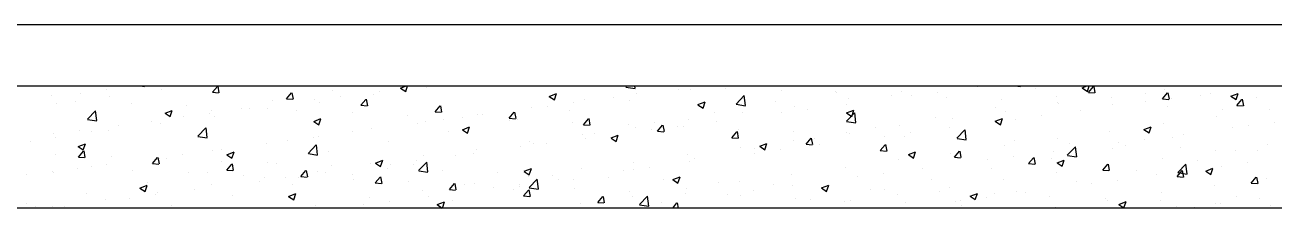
# Model space of a CAD drawing. Header units: millimetres. Extents: x 400382 to 401267, y 4543945 to 4544126.
# Drawn here: x 400757.858 to 400760.928, y 4543957.219 to 4543957.669 of the extents above; entities that cross this region are included whole.
import ezdxf

# ---------------------------------------------------------------- set-up
doc = ezdxf.new("R2010")
doc.units = ezdxf.units.MM
doc.layers.add('görünüş prota', color=4, linetype='Continuous')
doc.layers.add('kesit tarama prota', color=252, linetype='Continuous')

msp = doc.modelspace()

# ---------------------------------------------------------------- linework, layer by layer
at = {"layer": 'görünüş prota'}
for p, q in [((400789.12779, 4543957.66944), (400713.76012, 4543957.66944)), ((400713.76012, 4543957.51944), (400789.12779, 4543957.51944)), ((400789.12779, 4543957.21944), (400713.76012, 4543957.21944))]:
    msp.add_line(p, q, dxfattribs=at)
at = {"layer": 'kesit tarama prota', "color": 253, "linetype": 'Continuous'}
for p, q in [((400757.92374, 4543957.4966), (400757.92374, 4543957.4966)), ((400757.99542, 4543957.50162), (400757.99542, 4543957.50162)), ((400758.059, 4543957.50999), (400758.059, 4543957.50999)), ((400758.14133, 4543957.51944), (400758.15167, 4543957.51853)), ((400758.15327, 4543957.51883), (400758.15316, 4543957.51944)), ((400758.19403, 4543957.51091), (400758.19403, 4543957.51091)), ((400758.31867, 4543957.50391), (400758.33092, 4543957.5185)), ((400758.31867, 4543957.50392), (400758.33385, 4543957.50259)), ((400758.33545, 4543957.50289), (400758.33252, 4543957.51881)), ((400758.50086, 4543957.48797), (400758.5131, 4543957.50256)), ((400758.51764, 4543957.48695), (400758.5147, 4543957.50287)), ((400758.61327, 4543957.50941), (400758.61327, 4543957.50941)), ((400758.7135, 4543957.49859), (400758.7135, 4543957.49859)), ((400758.72878, 4543957.50678), (400758.72878, 4543957.50678)), ((400758.78071, 4543957.51418), (400758.79334, 4543957.50565)), ((400758.78074, 4543957.51424), (400758.79427, 4543957.51944)), ((400758.79338, 4543957.50564), (400758.79801, 4543957.51944)), ((400758.84391, 4543957.51647), (400758.84391, 4543957.51647)), ((400759.14577, 4543957.4939), (400759.16355, 4543957.50072)), ((400759.15841, 4543957.4853), (400759.16356, 4543957.50064)), ((400759.3334, 4543957.5172), (400759.33554, 4543957.51944)), ((400759.33368, 4543957.5166), (400759.35627, 4543957.5131)), ((400759.35637, 4543957.51374), (400759.35571, 4543957.51944)), ((400759.35975, 4543957.50137), (400759.35975, 4543957.50137)), ((400759.44358, 4543957.51942), (400759.44358, 4543957.51942)), ((400759.46277, 4543957.51203), (400759.46277, 4543957.51203)), ((400759.49155, 4543957.51042), (400759.49155, 4543957.51042)), ((400759.57917, 4543957.51369), (400759.57917, 4543957.51369)), ((400759.60448, 4543957.47516), (400759.62426, 4543957.49578)), ((400759.62745, 4543957.4717), (400759.62464, 4543957.49582)), ((400759.71476, 4543957.50797), (400759.71476, 4543957.50797)), ((400759.84868, 4543957.5055), (400759.84868, 4543957.5055)), ((400759.85035, 4543957.50224), (400759.85035, 4543957.50224)), ((400759.98594, 4543957.49651), (400759.98594, 4543957.49651)), ((400760.00964, 4543957.50693), (400760.00964, 4543957.50693)), ((400760.03634, 4543957.49616), (400760.03634, 4543957.49616)), ((400760.09993, 4543957.50453), (400760.09993, 4543957.50453)), ((400760.19613, 4543957.51719), (400760.19613, 4543957.51719)), ((400760.20357, 4543957.51917), (400760.20357, 4543957.51917)), ((400760.28987, 4543957.51944), (400760.30264, 4543957.51832)), ((400760.30423, 4543957.51861), (400760.30408, 4543957.51944)), ((400760.33916, 4543957.51344), (400760.33916, 4543957.51344)), ((400760.45425, 4543957.51473), (400760.46688, 4543957.50621)), ((400760.45428, 4543957.51479), (400760.46637, 4543957.51944)), ((400760.46692, 4543957.50619), (400760.47136, 4543957.51944)), ((400760.46964, 4543957.5037), (400760.48189, 4543957.51829)), ((400760.46965, 4543957.50371), (400760.48483, 4543957.50238)), ((400760.47475, 4543957.50771), (400760.47475, 4543957.50771)), ((400760.48642, 4543957.50267), (400760.48348, 4543957.51859)), ((400760.5382, 4543957.51832), (400760.5382, 4543957.51832)), ((400760.61034, 4543957.50198), (400760.61034, 4543957.50198)), ((400760.65183, 4543957.48776), (400760.66407, 4543957.50235)), ((400760.6574, 4543957.51087), (400760.6574, 4543957.51087)), ((400760.6686, 4543957.48673), (400760.66567, 4543957.50266)), ((400760.74593, 4543957.49625), (400760.74593, 4543957.49625)), ((400760.7697, 4543957.50132), (400760.7697, 4543957.50132)), ((400760.81931, 4543957.49445), (400760.83709, 4543957.50128)), ((400760.83195, 4543957.48585), (400760.8371, 4543957.5012)), ((400757.93532, 4543957.47677), (400757.93532, 4543957.47677)), ((400757.98358, 4543957.48172), (400757.98358, 4543957.48172)), ((400758.06573, 4543957.49465), (400758.06573, 4543957.49465)), ((400758.11917, 4543957.47599), (400758.11917, 4543957.47599)), ((400758.25476, 4543957.47026), (400758.25476, 4543957.47026)), ((400758.46514, 4543957.48399), (400758.46514, 4543957.48399)), ((400758.50086, 4543957.48798), (400758.51604, 4543957.48665)), ((400758.56899, 4543957.48574), (400758.56899, 4543957.48574)), ((400758.58157, 4543957.47955), (400758.58157, 4543957.47955)), ((400758.63258, 4543957.49412), (400758.63258, 4543957.49412)), ((400758.68304, 4543957.47203), (400758.69529, 4543957.48662)), ((400758.68304, 4543957.47204), (400758.69822, 4543957.47071)), ((400758.69982, 4543957.47101), (400758.69688, 4543957.48693)), ((400758.86523, 4543957.45609), (400758.87747, 4543957.47068)), ((400758.882, 4543957.45507), (400758.87907, 4543957.47099)), ((400759.10104, 4543957.46722), (400759.10104, 4543957.46722)), ((400759.14257, 4543957.46987), (400759.14257, 4543957.46987)), ((400759.14574, 4543957.49383), (400759.15837, 4543957.48531)), ((400759.20615, 4543957.47825), (400759.20615, 4543957.47825)), ((400759.23146, 4543957.48511), (400759.23146, 4543957.48511)), ((400759.30235, 4543957.49091), (400759.30235, 4543957.49091)), ((400759.34343, 4543957.48499), (400759.34343, 4543957.48499)), ((400759.51077, 4543957.47349), (400759.5234, 4543957.46497)), ((400759.5108, 4543957.47355), (400759.52858, 4543957.48038)), ((400759.52344, 4543957.46495), (400759.52859, 4543957.4803)), ((400759.60476, 4543957.47456), (400759.62735, 4543957.47105)), ((400759.70055, 4543957.48008), (400759.70055, 4543957.48008)), ((400759.7473, 4543957.47), (400759.7473, 4543957.47)), ((400759.87593, 4543957.47504), (400759.87593, 4543957.47504)), ((400759.87922, 4543957.48905), (400759.87922, 4543957.48905)), ((400760.12153, 4543957.49078), (400760.12153, 4543957.49078)), ((400760.24194, 4543957.46747), (400760.24194, 4543957.46747)), ((400760.25712, 4543957.48505), (400760.25712, 4543957.48505)), ((400760.39007, 4543957.49289), (400760.39007, 4543957.49289)), ((400760.39271, 4543957.47932), (400760.39271, 4543957.47932)), ((400760.39718, 4543957.47557), (400760.39718, 4543957.47557)), ((400760.52548, 4543957.49183), (400760.52548, 4543957.49183)), ((400760.5283, 4543957.47359), (400760.5283, 4543957.47359)), ((400760.60992, 4543957.48029), (400760.60992, 4543957.48029)), ((400760.65183, 4543957.48777), (400760.66701, 4543957.48644)), ((400760.66389, 4543957.46786), (400760.66389, 4543957.46786)), ((400760.67351, 4543957.48866), (400760.67351, 4543957.48866)), ((400760.81928, 4543957.49439), (400760.83191, 4543957.48586)), ((400760.83401, 4543957.47182), (400760.84626, 4543957.48641)), ((400760.83401, 4543957.47183), (400760.8492, 4543957.4705)), ((400760.85079, 4543957.47079), (400760.84785, 4543957.48672)), ((400760.88152, 4543957.49053), (400760.88152, 4543957.49053)), ((400758.01168, 4543957.43794), (400758.03146, 4543957.45856)), ((400758.01196, 4543957.43734), (400758.03455, 4543957.43384)), ((400758.03465, 4543957.43448), (400758.03185, 4543957.45861)), ((400758.20226, 4543957.45259), (400758.21489, 4543957.44407)), ((400758.20229, 4543957.45266), (400758.22007, 4543957.45949)), ((400758.21493, 4543957.44406), (400758.22008, 4543957.45941)), ((400758.24879, 4543957.44359), (400758.24879, 4543957.44359)), ((400758.31238, 4543957.45196), (400758.31238, 4543957.45196)), ((400758.31701, 4543957.45856), (400758.31701, 4543957.45856)), ((400758.32286, 4543957.4454), (400758.32286, 4543957.4454)), ((400758.39035, 4543957.46453), (400758.39035, 4543957.46453)), ((400758.40858, 4543957.46463), (400758.40858, 4543957.46463)), ((400758.45328, 4543957.46329), (400758.45328, 4543957.46329)), ((400758.52595, 4543957.4588), (400758.52595, 4543957.4588)), ((400758.56732, 4543957.43232), (400758.5851, 4543957.43914)), ((400758.57996, 4543957.42372), (400758.58511, 4543957.43906)), ((400758.66154, 4543957.45307), (400758.66154, 4543957.45307)), ((400758.79713, 4543957.44735), (400758.79713, 4543957.44735)), ((400758.86523, 4543957.4561), (400758.88041, 4543957.45477)), ((400758.88596, 4543957.43609), (400758.88596, 4543957.43609)), ((400758.93272, 4543957.44162), (400758.93272, 4543957.44162)), ((400758.96912, 4543957.44818), (400758.96912, 4543957.44818)), ((400758.98215, 4543957.44876), (400758.98215, 4543957.44876)), ((400759.04717, 4543957.43414), (400759.04717, 4543957.43414)), ((400759.04741, 4543957.44015), (400759.05966, 4543957.45475)), ((400759.04741, 4543957.44016), (400759.06259, 4543957.43883)), ((400759.06419, 4543957.43913), (400759.06125, 4543957.45505)), ((400759.06831, 4543957.43589), (400759.06831, 4543957.43589)), ((400759.1953, 4543957.45957), (400759.1953, 4543957.45957)), ((400759.22959, 4543957.42421), (400759.24184, 4543957.43881)), ((400759.24637, 4543957.42319), (400759.24344, 4543957.43911)), ((400759.48859, 4543957.43586), (400759.48859, 4543957.43586)), ((400759.55242, 4543957.45465), (400759.55242, 4543957.45465)), ((400759.619, 4543957.45374), (400759.619, 4543957.45374)), ((400759.71614, 4543957.454), (400759.71614, 4543957.454)), ((400759.77973, 4543957.46237), (400759.77973, 4543957.46237)), ((400759.87556, 4543957.43312), (400759.89534, 4543957.45373)), ((400759.8758, 4543957.45315), (400759.88843, 4543957.44463)), ((400759.87583, 4543957.45321), (400759.89361, 4543957.46004)), ((400759.88847, 4543957.44461), (400759.89362, 4543957.45996)), ((400759.89853, 4543957.42966), (400759.89572, 4543957.45378)), ((400760.09381, 4543957.44204), (400760.09381, 4543957.44204)), ((400760.13485, 4543957.43864), (400760.13485, 4543957.43864)), ((400760.24086, 4543957.43287), (400760.25864, 4543957.4397)), ((400760.2535, 4543957.42427), (400760.25865, 4543957.43962)), ((400760.26677, 4543957.45768), (400760.26677, 4543957.45768)), ((400760.28972, 4543957.43813), (400760.28972, 4543957.43813)), ((400760.35331, 4543957.4465), (400760.35331, 4543957.4465)), ((400760.4495, 4543957.45917), (400760.4495, 4543957.45917)), ((400760.78473, 4543957.4442), (400760.78473, 4543957.4442)), ((400760.79948, 4543957.46214), (400760.79948, 4543957.46214)), ((400760.91303, 4543957.46046), (400760.91303, 4543957.46046)), ((400757.99218, 4543957.40981), (400757.99218, 4543957.40981)), ((400758.02075, 4543957.40771), (400758.02075, 4543957.40771)), ((400758.06264, 4543957.4101), (400758.06264, 4543957.4101)), ((400758.08838, 4543957.42247), (400758.08838, 4543957.42247)), ((400758.16888, 4543957.43313), (400758.16888, 4543957.43313)), ((400758.19094, 4543957.42636), (400758.19094, 4543957.42636)), ((400758.28276, 4543957.3959), (400758.30254, 4543957.41652)), ((400758.30573, 4543957.39244), (400758.30293, 4543957.41656)), ((400758.56729, 4543957.43225), (400758.57992, 4543957.42373)), ((400758.66196, 4543957.4066), (400758.66196, 4543957.4066)), ((400758.71041, 4543957.41404), (400758.71041, 4543957.41404)), ((400758.82237, 4543957.42772), (400758.82237, 4543957.42772)), ((400758.84082, 4543957.43192), (400758.84082, 4543957.43192)), ((400758.89904, 4543957.40871), (400758.89904, 4543957.40871)), ((400758.93232, 4543957.41191), (400758.94496, 4543957.40339)), ((400758.93235, 4543957.41197), (400758.95013, 4543957.4188)), ((400758.94499, 4543957.40337), (400758.95014, 4543957.41872)), ((400759.2039, 4543957.43016), (400759.2039, 4543957.43016)), ((400759.2296, 4543957.42422), (400759.24478, 4543957.4229)), ((400759.25616, 4543957.4038), (400759.25616, 4543957.4038)), ((400759.33949, 4543957.42443), (400759.33949, 4543957.42443)), ((400759.35667, 4543957.41681), (400759.35667, 4543957.41681)), ((400759.39595, 4543957.41185), (400759.39595, 4543957.41185)), ((400759.40429, 4543957.42922), (400759.40429, 4543957.42922)), ((400759.41178, 4543957.40827), (400759.42402, 4543957.42287)), ((400759.41178, 4543957.40829), (400759.42696, 4543957.40696)), ((400759.42856, 4543957.40725), (400759.42562, 4543957.42317)), ((400759.45953, 4543957.42022), (400759.45953, 4543957.42022)), ((400759.47508, 4543957.4187), (400759.47508, 4543957.4187)), ((400759.55573, 4543957.43288), (400759.55573, 4543957.43288)), ((400759.59396, 4543957.39234), (400759.60621, 4543957.40693)), ((400759.61074, 4543957.39131), (400759.6078, 4543957.40723)), ((400759.61067, 4543957.41297), (400759.61067, 4543957.41297)), ((400759.74626, 4543957.40724), (400759.74626, 4543957.40724)), ((400759.87584, 4543957.43251), (400759.89843, 4543957.42901)), ((400759.87614, 4543957.40449), (400759.87614, 4543957.40449)), ((400759.94568, 4543957.41661), (400759.94568, 4543957.41661)), ((400760.00655, 4543957.42238), (400760.00655, 4543957.42238)), ((400760.03311, 4543957.40435), (400760.03311, 4543957.40435)), ((400760.12931, 4543957.41701), (400760.12931, 4543957.41701)), ((400760.14664, 4543957.39107), (400760.16642, 4543957.41169)), ((400760.16961, 4543957.38761), (400760.1668, 4543957.41174)), ((400760.24083, 4543957.43281), (400760.25346, 4543957.42428)), ((400760.52239, 4543957.40727), (400760.52239, 4543957.40727)), ((400760.60586, 4543957.41246), (400760.6185, 4543957.40394)), ((400760.60589, 4543957.41253), (400760.62367, 4543957.41935)), ((400760.61853, 4543957.40393), (400760.62368, 4543957.41927)), ((400760.65432, 4543957.42632), (400760.65432, 4543957.42632)), ((400760.82397, 4543957.41762), (400760.82397, 4543957.41762)), ((400760.8633, 4543957.42226), (400760.8633, 4543957.42226)), ((400760.92688, 4543957.43063), (400760.92688, 4543957.43063)), ((400757.87262, 4543957.38228), (400757.87262, 4543957.38228)), ((400757.9286, 4543957.40144), (400757.9286, 4543957.40144)), ((400757.93223, 4543957.39221), (400757.93223, 4543957.39221)), ((400757.98887, 4543957.37074), (400758.00666, 4543957.37756)), ((400758.00152, 4543957.36213), (400758.00667, 4543957.37748)), ((400758.28304, 4543957.3953), (400758.30563, 4543957.3918)), ((400758.45019, 4543957.37873), (400758.45019, 4543957.37873)), ((400758.50217, 4543957.38556), (400758.50217, 4543957.38556)), ((400758.55384, 4543957.35386), (400758.57362, 4543957.37448)), ((400758.56576, 4543957.39394), (400758.56576, 4543957.39394)), ((400758.57681, 4543957.3504), (400758.574, 4543957.37452)), ((400758.57849, 4543957.39499), (400758.57849, 4543957.39499)), ((400758.75091, 4543957.38329), (400758.75091, 4543957.38329)), ((400759.09796, 4543957.38267), (400759.09796, 4543957.38267)), ((400759.10803, 4543957.37837), (400759.10803, 4543957.37837)), ((400759.13933, 4543957.37806), (400759.13933, 4543957.37806)), ((400759.22837, 4543957.40055), (400759.22837, 4543957.40055)), ((400759.23553, 4543957.39073), (400759.23553, 4543957.39073)), ((400759.29735, 4543957.39157), (400759.30999, 4543957.38305)), ((400759.29738, 4543957.39163), (400759.31517, 4543957.39846)), ((400759.31003, 4543957.38303), (400759.31518, 4543957.39838)), ((400759.59397, 4543957.39235), (400759.60915, 4543957.39102)), ((400759.66241, 4543957.37129), (400759.6802, 4543957.37812)), ((400759.67506, 4543957.36269), (400759.68021, 4543957.37804)), ((400759.74421, 4543957.38545), (400759.74421, 4543957.38545)), ((400759.77615, 4543957.3764), (400759.78839, 4543957.39099)), ((400759.77615, 4543957.37641), (400759.79133, 4543957.37508)), ((400759.79293, 4543957.37537), (400759.78999, 4543957.39129)), ((400759.79755, 4543957.39119), (400759.79755, 4543957.39119)), ((400759.80911, 4543957.37486), (400759.80911, 4543957.37486)), ((400759.88185, 4543957.40152), (400759.88185, 4543957.40152)), ((400759.95833, 4543957.36046), (400759.97058, 4543957.37505)), ((400759.96952, 4543957.39598), (400759.96952, 4543957.39598)), ((400759.97511, 4543957.35943), (400759.97217, 4543957.37535)), ((400760.01744, 4543957.39579), (400760.01744, 4543957.39579)), ((400760.14692, 4543957.39047), (400760.16951, 4543957.38697)), ((400760.15303, 4543957.39006), (400760.15303, 4543957.39006)), ((400760.26368, 4543957.37313), (400760.26368, 4543957.37313)), ((400760.28862, 4543957.38433), (400760.28862, 4543957.38433)), ((400760.39409, 4543957.39101), (400760.39409, 4543957.39101)), ((400760.42421, 4543957.3786), (400760.42421, 4543957.3786)), ((400760.5431, 4543957.38011), (400760.5431, 4543957.38011)), ((400760.5598, 4543957.37287), (400760.5598, 4543957.37287)), ((400760.60669, 4543957.38848), (400760.60669, 4543957.38848)), ((400760.67584, 4543957.39219), (400760.67584, 4543957.39219)), ((400760.70288, 4543957.40114), (400760.70288, 4543957.40114)), ((400760.90994, 4543957.37591), (400760.90994, 4543957.37591)), ((400757.93412, 4543957.35192), (400757.93412, 4543957.35192)), ((400757.98884, 4543957.37067), (400758.00148, 4543957.36215)), ((400757.98955, 4543957.34473), (400758.00179, 4543957.35932)), ((400757.98955, 4543957.34474), (400758.00473, 4543957.34341)), ((400758.00633, 4543957.34371), (400758.00339, 4543957.35963)), ((400758.06971, 4543957.3462), (400758.06971, 4543957.3462)), ((400758.17173, 4543957.32879), (400758.18398, 4543957.34338)), ((400758.18197, 4543957.34341), (400758.18197, 4543957.34341)), ((400758.18851, 4543957.32777), (400758.18557, 4543957.34369)), ((400758.24556, 4543957.35178), (400758.24556, 4543957.35178)), ((400758.31978, 4543957.36085), (400758.31978, 4543957.36085)), ((400758.34176, 4543957.36445), (400758.34176, 4543957.36445)), ((400758.35387, 4543957.35033), (400758.36651, 4543957.34181)), ((400758.3539, 4543957.35039), (400758.37169, 4543957.35722)), ((400758.36655, 4543957.34179), (400758.3717, 4543957.35714)), ((400758.55412, 4543957.35326), (400758.57671, 4543957.34975)), ((400758.60278, 4543957.35786), (400758.60278, 4543957.35786)), ((400758.83773, 4543957.34736), (400758.83773, 4543957.34736)), ((400758.91533, 4543957.34857), (400758.91533, 4543957.34857)), ((400758.9599, 4543957.35294), (400758.9599, 4543957.35294)), ((400758.96603, 4543957.36363), (400758.96603, 4543957.36363)), ((400759.07575, 4543957.36969), (400759.07575, 4543957.36969)), ((400759.4855, 4543957.3513), (400759.4855, 4543957.3513)), ((400759.61591, 4543957.36919), (400759.61591, 4543957.36919)), ((400759.64932, 4543957.35382), (400759.64932, 4543957.35382)), ((400759.64942, 4543957.36576), (400759.64942, 4543957.36576)), ((400759.66238, 4543957.37123), (400759.67502, 4543957.3627)), ((400759.71291, 4543957.36219), (400759.71291, 4543957.36219)), ((400759.95833, 4543957.36047), (400759.97352, 4543957.35914)), ((400760.02741, 4543957.35088), (400760.04005, 4543957.34236)), ((400760.02744, 4543957.35095), (400760.04523, 4543957.35777)), ((400760.04009, 4543957.34235), (400760.04524, 4543957.35769)), ((400760.13176, 4543957.35408), (400760.13176, 4543957.35408)), ((400760.14052, 4543957.34452), (400760.15276, 4543957.35911)), ((400760.14052, 4543957.34453), (400760.1557, 4543957.3432)), ((400760.15729, 4543957.34349), (400760.15436, 4543957.35942)), ((400760.28649, 4543957.34632), (400760.28649, 4543957.34632)), ((400760.3227, 4543957.32858), (400760.33495, 4543957.34317)), ((400760.33948, 4543957.32756), (400760.33654, 4543957.34348)), ((400760.38269, 4543957.35899), (400760.38269, 4543957.35899)), ((400760.41771, 4543957.34903), (400760.4375, 4543957.36965)), ((400760.418, 4543957.34843), (400760.44059, 4543957.34493)), ((400760.44069, 4543957.34557), (400760.43788, 4543957.36969)), ((400760.52771, 4543957.36677), (400760.52771, 4543957.36677)), ((400760.69539, 4543957.36714), (400760.69539, 4543957.36714)), ((400760.78164, 4543957.35964), (400760.78164, 4543957.35964)), ((400760.83099, 4543957.36141), (400760.83099, 4543957.36141)), ((400760.88483, 4543957.36185), (400760.88483, 4543957.36185)), ((400757.98768, 4543957.31781), (400757.98768, 4543957.31781)), ((400758.02156, 4543957.32229), (400758.02156, 4543957.32229)), ((400758.05955, 4543957.32554), (400758.05955, 4543957.32554)), ((400758.12327, 4543957.31208), (400758.12327, 4543957.31208)), ((400758.17173, 4543957.3288), (400758.18691, 4543957.32747)), ((400758.18785, 4543957.3418), (400758.18785, 4543957.3418)), ((400758.2053, 4543957.34047), (400758.2053, 4543957.34047)), ((400758.34089, 4543957.33474), (400758.34089, 4543957.33474)), ((400758.35391, 4543957.31285), (400758.36616, 4543957.32745)), ((400758.35392, 4543957.31286), (400758.3691, 4543957.31153)), ((400758.3707, 4543957.31183), (400758.36776, 4543957.32775)), ((400758.45465, 4543957.33243), (400758.45465, 4543957.33243)), ((400758.47648, 4543957.32901), (400758.47648, 4543957.32901)), ((400758.5361, 4543957.29691), (400758.54834, 4543957.31151)), ((400758.55288, 4543957.29589), (400758.54994, 4543957.31181)), ((400758.61207, 4543957.32328), (400758.61207, 4543957.32328)), ((400758.70732, 4543957.32948), (400758.70732, 4543957.32948)), ((400758.7189, 4543957.32999), (400758.73154, 4543957.32147)), ((400758.71893, 4543957.33005), (400758.73672, 4543957.33688)), ((400758.73158, 4543957.32145), (400758.73673, 4543957.3368)), ((400758.74766, 4543957.31755), (400758.74766, 4543957.31755)), ((400758.75555, 4543957.32754), (400758.75555, 4543957.32754)), ((400758.81177, 4543957.32752), (400758.81177, 4543957.32752)), ((400758.81914, 4543957.33591), (400758.81914, 4543957.33591)), ((400758.82492, 4543957.31182), (400758.8447, 4543957.33244)), ((400758.84789, 4543957.30836), (400758.84508, 4543957.33248)), ((400758.88325, 4543957.31182), (400758.88325, 4543957.31182)), ((400759.08396, 4543957.30971), (400759.10175, 4543957.31654)), ((400759.09661, 4543957.30111), (400759.10176, 4543957.31646)), ((400759.22528, 4543957.316), (400759.22528, 4543957.316)), ((400759.32913, 4543957.31167), (400759.32913, 4543957.31167)), ((400759.35316, 4543957.31491), (400759.35316, 4543957.31491)), ((400759.35358, 4543957.33226), (400759.35358, 4543957.33226)), ((400759.39271, 4543957.32004), (400759.39271, 4543957.32004)), ((400759.48891, 4543957.3327), (400759.48891, 4543957.3327)), ((400759.50129, 4543957.34033), (400759.50129, 4543957.34033)), ((400759.87305, 4543957.31994), (400759.87305, 4543957.31994)), ((400760.00346, 4543957.33782), (400760.00346, 4543957.33782)), ((400760.06249, 4543957.31683), (400760.06249, 4543957.31683)), ((400760.2229, 4543957.33795), (400760.2229, 4543957.33795)), ((400760.23145, 4543957.31591), (400760.23145, 4543957.31591)), ((400760.3227, 4543957.32859), (400760.33789, 4543957.32726)), ((400760.37958, 4543957.34134), (400760.37958, 4543957.34134)), ((400760.39244, 4543957.33054), (400760.40508, 4543957.32202)), ((400760.39247, 4543957.3306), (400760.41026, 4543957.33743)), ((400760.40512, 4543957.322), (400760.41027, 4543957.33735)), ((400760.50489, 4543957.31264), (400760.51713, 4543957.32723)), ((400760.50489, 4543957.31265), (400760.52007, 4543957.31132)), ((400760.52166, 4543957.31162), (400760.51872, 4543957.32754)), ((400760.5193, 4543957.32272), (400760.5193, 4543957.32272)), ((400760.65123, 4543957.34176), (400760.65123, 4543957.34176)), ((400760.68707, 4543957.2967), (400760.69932, 4543957.31129)), ((400760.68879, 4543957.30699), (400760.70858, 4543957.32761)), ((400760.70385, 4543957.29568), (400760.70091, 4543957.3116)), ((400760.71177, 4543957.30353), (400760.70896, 4543957.32765)), ((400760.7367, 4543957.33642), (400760.7367, 4543957.33642)), ((400760.7575, 4543957.31026), (400760.77529, 4543957.31709)), ((400760.77015, 4543957.30166), (400760.7753, 4543957.31701)), ((400760.79648, 4543957.32208), (400760.79648, 4543957.32208)), ((400760.86006, 4543957.33045), (400760.86006, 4543957.33045)), ((400757.86178, 4543957.30125), (400757.86178, 4543957.30125)), ((400757.92536, 4543957.30963), (400757.92536, 4543957.30963)), ((400757.92914, 4543957.30766), (400757.92914, 4543957.30766)), ((400758.15839, 4543957.28158), (400758.15839, 4543957.28158)), ((400758.25886, 4543957.30635), (400758.25886, 4543957.30635)), ((400758.30652, 4543957.30701), (400758.30652, 4543957.30701)), ((400758.39445, 4543957.30062), (400758.39445, 4543957.30062)), ((400758.43535, 4543957.28538), (400758.43535, 4543957.28538)), ((400758.4471, 4543957.29418), (400758.4471, 4543957.29418)), ((400758.49894, 4543957.29376), (400758.49894, 4543957.29376)), ((400758.53004, 4543957.29489), (400758.53004, 4543957.29489)), ((400758.5361, 4543957.29692), (400758.55128, 4543957.2956)), ((400758.5754, 4543957.31044), (400758.5754, 4543957.31044)), ((400758.59514, 4543957.30642), (400758.59514, 4543957.30642)), ((400758.66364, 4543957.30209), (400758.66364, 4543957.30209)), ((400758.66563, 4543957.28916), (400758.66563, 4543957.28916)), ((400758.71828, 4543957.28097), (400758.73053, 4543957.29557)), ((400758.71829, 4543957.28098), (400758.73347, 4543957.27966)), ((400758.73506, 4543957.27995), (400758.73213, 4543957.29587)), ((400758.80122, 4543957.28343), (400758.80122, 4543957.28343)), ((400758.8252, 4543957.31121), (400758.84779, 4543957.30771)), ((400759.01885, 4543957.30609), (400759.01885, 4543957.30609)), ((400759.08394, 4543957.30964), (400759.09657, 4543957.30112)), ((400759.09487, 4543957.29811), (400759.09487, 4543957.29811)), ((400759.09599, 4543957.26977), (400759.11578, 4543957.29039)), ((400759.11897, 4543957.26632), (400759.11616, 4543957.29044)), ((400759.15444, 4543957.30037), (400759.15444, 4543957.30037)), ((400759.16871, 4543957.29055), (400759.16871, 4543957.29055)), ((400759.20503, 4543957.28948), (400759.20503, 4543957.28948)), ((400759.29003, 4543957.29464), (400759.29003, 4543957.29464)), ((400759.42562, 4543957.28891), (400759.42562, 4543957.28891)), ((400759.44897, 4543957.2893), (400759.4616, 4543957.28078)), ((400759.449, 4543957.28937), (400759.46678, 4543957.29619)), ((400759.46164, 4543957.28077), (400759.46679, 4543957.29611)), ((400759.56121, 4543957.28318), (400759.56121, 4543957.28318)), ((400759.61283, 4543957.28463), (400759.61283, 4543957.28463)), ((400759.74112, 4543957.30089), (400759.74112, 4543957.30089)), ((400759.9027, 4543957.2958), (400759.9027, 4543957.2958)), ((400759.96629, 4543957.30417), (400759.96629, 4543957.30417)), ((400760.08332, 4543957.29049), (400760.08332, 4543957.29049)), ((400760.26059, 4543957.28857), (400760.26059, 4543957.28857)), ((400760.39101, 4543957.30646), (400760.39101, 4543957.30646)), ((400760.44044, 4543957.28557), (400760.44044, 4543957.28557)), ((400760.53987, 4543957.2883), (400760.53987, 4543957.2883)), ((400760.58857, 4543957.311), (400760.58857, 4543957.311)), ((400760.63606, 4543957.30096), (400760.63606, 4543957.30096)), ((400760.68707, 4543957.29671), (400760.70226, 4543957.29538)), ((400760.68908, 4543957.30639), (400760.71167, 4543957.30289)), ((400760.75748, 4543957.3102), (400760.77011, 4543957.30168)), ((400760.86926, 4543957.28076), (400760.8815, 4543957.29535)), ((400760.86926, 4543957.28077), (400760.88444, 4543957.27944)), ((400760.88603, 4543957.27974), (400760.88309, 4543957.29566)), ((400760.90685, 4543957.29135), (400760.90685, 4543957.29135)), ((400758.01026, 4543957.25615), (400758.01026, 4543957.25615)), ((400758.14046, 4543957.26841), (400758.15309, 4543957.25988)), ((400758.14049, 4543957.26847), (400758.15827, 4543957.2753)), ((400758.15313, 4543957.25987), (400758.15828, 4543957.27522)), ((400758.17874, 4543957.2516), (400758.17874, 4543957.2516)), ((400758.18476, 4543957.25725), (400758.18476, 4543957.25725)), ((400758.27494, 4543957.26426), (400758.27494, 4543957.26426)), ((400758.31669, 4543957.27629), (400758.31669, 4543957.27629)), ((400758.36738, 4543957.25124), (400758.36738, 4543957.25124)), ((400758.50552, 4543957.24813), (400758.5233, 4543957.25495)), ((400758.51551, 4543957.27666), (400758.51551, 4543957.27666)), ((400758.51816, 4543957.23953), (400758.52331, 4543957.25488)), ((400758.83465, 4543957.26281), (400758.83465, 4543957.26281)), ((400758.90047, 4543957.26503), (400758.91271, 4543957.27963)), ((400758.90047, 4543957.26505), (400758.91565, 4543957.26372)), ((400758.91725, 4543957.26401), (400758.91431, 4543957.27993)), ((400758.93681, 4543957.27771), (400758.93681, 4543957.27771)), ((400758.96294, 4543957.27907), (400758.96294, 4543957.27907)), ((400759.00893, 4543957.26951), (400759.00893, 4543957.26951)), ((400759.05691, 4543957.26405), (400759.05691, 4543957.26405)), ((400759.0724, 4543957.27198), (400759.0724, 4543957.27198)), ((400759.07251, 4543957.27788), (400759.07251, 4543957.27788)), ((400759.08265, 4543957.2491), (400759.0949, 4543957.26369)), ((400759.09628, 4543957.26917), (400759.11887, 4543957.26567)), ((400759.09943, 4543957.24807), (400759.09649, 4543957.26399)), ((400759.20799, 4543957.26625), (400759.20799, 4543957.26625)), ((400759.34358, 4543957.26052), (400759.34358, 4543957.26052)), ((400759.47917, 4543957.25479), (400759.47917, 4543957.25479)), ((400759.48241, 4543957.26675), (400759.48241, 4543957.26675)), ((400759.58251, 4543957.25364), (400759.58251, 4543957.25364)), ((400759.64609, 4543957.26201), (400759.64609, 4543957.26201)), ((400759.6968, 4543957.27745), (400759.6968, 4543957.27745)), ((400759.74229, 4543957.27468), (400759.74229, 4543957.27468)), ((400759.814, 4543957.26896), (400759.82663, 4543957.26044)), ((400759.81403, 4543957.26902), (400759.83181, 4543957.27585)), ((400759.82667, 4543957.26042), (400759.83182, 4543957.27577)), ((400759.83239, 4543957.27172), (400759.83239, 4543957.27172)), ((400759.93519, 4543957.26506), (400759.93519, 4543957.26506)), ((400759.96798, 4543957.26599), (400759.96798, 4543957.26599)), ((400760.00037, 4543957.25327), (400760.00037, 4543957.25327)), ((400760.10357, 4543957.26026), (400760.10357, 4543957.26026)), ((400760.12867, 4543957.26953), (400760.12867, 4543957.26953)), ((400760.17906, 4543957.24868), (400760.19684, 4543957.25551)), ((400760.1917, 4543957.24008), (400760.19685, 4543957.25543)), ((400760.23916, 4543957.25454), (400760.23916, 4543957.25454)), ((400760.29231, 4543957.26014), (400760.29231, 4543957.26014)), ((400760.31587, 4543957.25881), (400760.31587, 4543957.25881)), ((400760.47628, 4543957.27993), (400760.47628, 4543957.27993)), ((400760.64814, 4543957.25721), (400760.64814, 4543957.25721)), ((400760.77855, 4543957.27509), (400760.77855, 4543957.27509)), ((400757.86213, 4543957.23073), (400757.86213, 4543957.23073)), ((400757.88359, 4543957.22281), (400757.88359, 4543957.22281)), ((400757.92605, 4543957.2231), (400757.92605, 4543957.2231)), ((400757.95474, 4543957.22211), (400757.95474, 4543957.22211)), ((400758.05647, 4543957.24099), (400758.05647, 4543957.24099)), ((400758.11515, 4543957.24323), (400758.11515, 4543957.24323)), ((400758.21925, 4543957.22581), (400758.21925, 4543957.22581)), ((400758.50549, 4543957.24806), (400758.51812, 4543957.23954)), ((400758.57231, 4543957.22588), (400758.57231, 4543957.22588)), ((400758.68873, 4543957.22736), (400758.68873, 4543957.22736)), ((400758.70423, 4543957.24493), (400758.70423, 4543957.24493)), ((400758.75232, 4543957.23573), (400758.75232, 4543957.23573)), ((400758.84851, 4543957.24839), (400758.84851, 4543957.24839)), ((400758.87052, 4543957.22772), (400758.8828, 4543957.21944)), ((400758.87055, 4543957.22779), (400758.88833, 4543957.23461)), ((400758.88328, 4543957.21944), (400758.88834, 4543957.23453)), ((400758.90878, 4543957.23863), (400758.90878, 4543957.23863)), ((400759.08265, 4543957.24911), (400759.09784, 4543957.24778)), ((400759.22219, 4543957.23144), (400759.22219, 4543957.23144)), ((400759.26484, 4543957.23316), (400759.27708, 4543957.24775)), ((400759.26484, 4543957.23317), (400759.28002, 4543957.23184)), ((400759.28162, 4543957.23213), (400759.27868, 4543957.24805)), ((400759.32589, 4543957.21986), (400759.32589, 4543957.21986)), ((400759.35049, 4543957.2477), (400759.35049, 4543957.2477)), ((400759.36707, 4543957.22773), (400759.38686, 4543957.24835)), ((400759.36736, 4543957.22713), (400759.38995, 4543957.22363)), ((400759.39005, 4543957.22427), (400759.38724, 4543957.2484)), ((400759.42209, 4543957.23252), (400759.42209, 4543957.23252)), ((400759.44888, 4543957.21944), (400759.45927, 4543957.23181)), ((400759.4632, 4543957.21944), (400759.46086, 4543957.23212)), ((400759.61476, 4543957.24906), (400759.61476, 4543957.24906)), ((400759.75035, 4543957.24333), (400759.75035, 4543957.24333)), ((400759.78706, 4543957.23963), (400759.78706, 4543957.23963)), ((400759.86996, 4543957.23538), (400759.86996, 4543957.23538)), ((400759.88594, 4543957.2376), (400759.88594, 4543957.2376)), ((400760.02154, 4543957.23188), (400760.02154, 4543957.23188)), ((400760.14418, 4543957.23472), (400760.14418, 4543957.23472)), ((400760.15608, 4543957.23777), (400760.15608, 4543957.23777)), ((400760.15713, 4543957.22615), (400760.15713, 4543957.22615)), ((400760.17903, 4543957.24862), (400760.19166, 4543957.2401)), ((400760.21967, 4543957.24614), (400760.21967, 4543957.24614)), ((400760.29272, 4543957.22042), (400760.29272, 4543957.22042)), ((400760.37475, 4543957.24881), (400760.37475, 4543957.24881)), ((400760.38792, 4543957.2219), (400760.38792, 4543957.2219)), ((400760.51034, 4543957.24308), (400760.51034, 4543957.24308)), ((400760.51621, 4543957.23816), (400760.51621, 4543957.23816)), ((400760.54406, 4543957.22828), (400760.55669, 4543957.21975)), ((400760.54409, 4543957.22834), (400760.56187, 4543957.23517)), ((400760.55673, 4543957.21974), (400760.56188, 4543957.23509)), ((400760.64593, 4543957.23735), (400760.64593, 4543957.23735)), ((400760.68558, 4543957.22211), (400760.68558, 4543957.22211)), ((400760.72966, 4543957.2219), (400760.72966, 4543957.2219)), ((400760.78152, 4543957.23162), (400760.78152, 4543957.23162)), ((400760.79324, 4543957.23027), (400760.79324, 4543957.23027)), ((400760.83371, 4543957.24753), (400760.83371, 4543957.24753)), ((400760.88944, 4543957.24294), (400760.88944, 4543957.24294)), ((400760.91711, 4543957.22589), (400760.91711, 4543957.22589))]:
    msp.add_line(p, q, dxfattribs=at)

doc.saveas('drawing.dxf')
